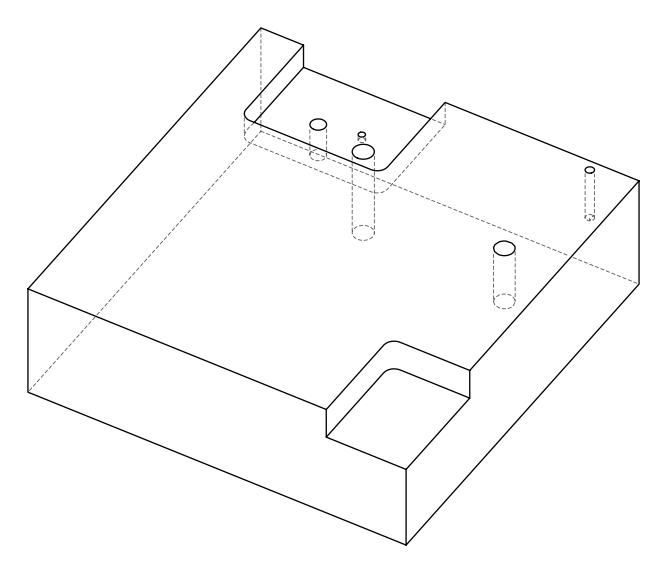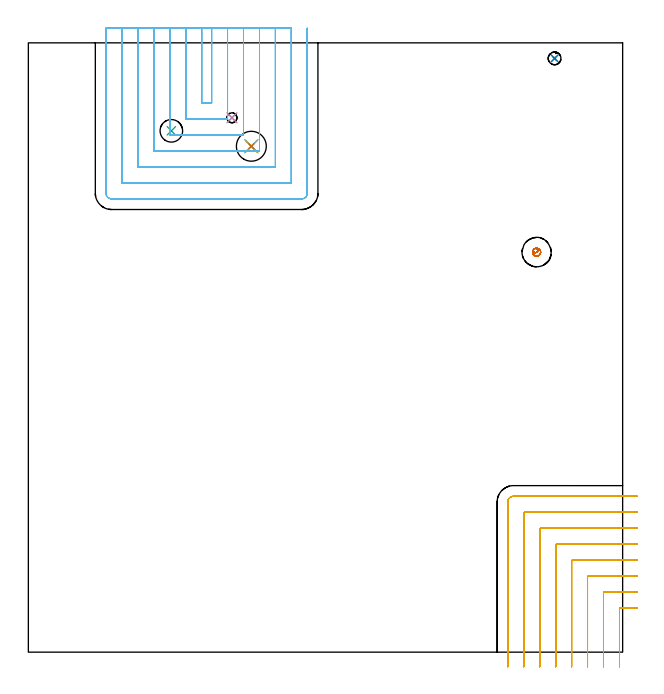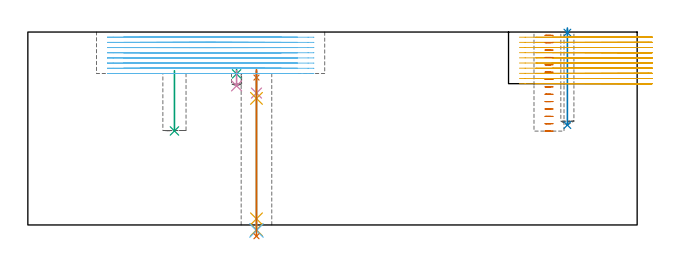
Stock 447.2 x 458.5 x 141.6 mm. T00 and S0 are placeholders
(PLAN: 13 operations, 8 tool changes, 74.3 min)
(1 SPOT_DRILL | STEP1HOLE | NXT0321_9005460120000 | 0.06 min | 3602 mm3)
(2 SPOT_DRILL_1 | STEP1POCKET | NXT0321_9005460120000 | 0.03 min | 1 mm3)
(3 SPOT_DRILL_2 | STEP1POCKET_3 | NXT0321_9005460120000 | 0.03 min | 3305 mm3)
(4 DRILL_BLIND_HOLE_INTO_CENTER | STEP1HOLE | UGT0301_210 | 0.07 min | 761 mm3)
(5 GUN_DRILL_THROUGH_HOLE | STEP1HOLE | UGT0307_006 | 0.55 min | 6225 mm3)
(6 DRILL_TO_ENLARGE_THROUGH_HOLE | STEP1HOLE | NXT0301_104 | 0.48 min | 11140 mm3)
(7 DRILL_TO_ENLARGE_THROUGH_HOLE_1 | STEP1HOLE | UGT0301_054 | 0.49 min | 34487 mm3)
(8 DRILL_BLIND_HOLE_INTO_CENTER_1 | STEP1POCKET | UGT0301_210 | 0.28 min | 4774 mm3)
(9 INDEXABLE_INSERT_DRILL_BLIND_HOLE_FROM_SOLID | STEP1POCKET_1 | NXT0302_005 | 0.18 min | 16395 mm3)
(10 DRILL_BLIND_HOLE_INTO_CENTER_2 | STEP1POCKET_3 | NXT0301_046 | 0.05 min | 385 mm3)
(11 MILL_CORNER_NOTCH_RECTANGULAR | CORNER_NOTCH_RECTANGULAR | NXT0201_012 | Follow Part, ap 4, ae 75% | 24.87 min | 447087 mm3)
(12 MILL_SLOT | SLOT_PARTIAL_RECTANGULAR | NXT0201_012 | Follow Part, ap 4, ae 75% | 45.54 min | 614376 mm3)
(13 MILL_BLIND_HOLE_FROM_SOLID_MATERIAL | STEP1POCKET_2 | NXT0201_012 | Spiral | 1.69 min | 27609 mm3)
(TOOL NXT0321_9005460120000 | NC Spot Drill, 142deg, 12mm, Carbide, Uncoated | D12 PA142 FL30 Z2)
(TOOL UGT0301_210 | Twist Drill 9.6 mm | D9.6 PA118 FL84 Z2)
(TOOL UGT0307_006 | Gun Drill 9 mm | D9 PA130 FL24 Z1)
(TOOL NXT0301_104 | Carbide Drill 14mm [860.1-1400-112A1-MM 2214] | D14 PA140 FL123 Z2)
(TOOL UGT0301_054 | Twist Drill 22.5 mm | D22.5 PA118 FL155 Z2)
(TOOL NXT0302_005 | Index. Insert Drill 17mm [880-D1700L20-05] | D17 PA176 FL85 Z2)
(TOOL NXT0301_046 | Carbide Drill 7.5mm [860.1-0750-038A1-MM 2214] | D7.5 PA140 FL53 Z2)
(TOOL NXT0201_012 | ENDMILL 16mm [2P460-1600-NA 1630] | D16 FL38 Z6)
(OP 1 SPOT_DRILL)
G17 G21 G94 G90
T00 M6
G54
G17 G0 G90 X167.8 Y380.7 S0 M3
G43 Z151.6 H0
G94 G81 G98 Z108.2 F250. R114.2
G80
M5
M2
(OP 2 SPOT_DRILL_1)
G17 G21 G94 G90
T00 M6
G54
G17 G0 G90 X396. Y446.8 S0 M3
G43 Z151.6 H0
G94 G81 G98 Z141.183 F250. R144.6
G80
M5
M2
(OP 3 SPOT_DRILL_2)
G17 G21 G94 G90
T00 M6
G54
G17 G0 G90 X153.2 Y402.1 S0 M3
G43 Z151.6 H0
G94 G81 G98 Z110.877 F250. R114.2
G80
M5
M2
(OP 4 DRILL_BLIND_HOLE_INTO_CENTER)
G17 G21 G94 G90
T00 M6
G54
G17 G0 G90 X167.8 Y380.7 S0 M3
G43 Z151.6 H0
G94 G81 G98 Z96.8 F250. R113.2
G80
M5
M2
(OP 5 GUN_DRILL_THROUGH_HOLE)
G17 G21 G94 G90
T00 M6
G54
G17 G0 G90 X167.8 Y380.7 M8
G43 Z151.6 H0
Z108.434
S716 M3
G94 G1 Z92.905 F125. M26
G4 X.084
Z4.5 F250.
G4 X.084
Z-3.598 F125.
G4 X.084
M5
M9
G0 Z108.434
Z151.6
M2
(OP 6 DRILL_TO_ENLARGE_THROUGH_HOLE)
G17 G21 G94 G90
T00 M6
G54
G17 G0 G90 X167.8 Y380.7 S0 M3
G43 Z151.6 H1
G94 G73 G98 Z-4.048 F250. Q12.805 R113.2
G80
M5
M2
(OP 7 DRILL_TO_ENLARGE_THROUGH_HOLE_1)
G17 G21 G94 G90
T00 M6
G54
G17 G0 G90 X167.8 Y380.7 S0 M3
G43 Z151.6 H0
G94 G73 G98 Z-8.26 F250. Q19.91 R113.2
G80
M5
M2
(OP 8 DRILL_BLIND_HOLE_INTO_CENTER_1)
G17 G21 G94 G90
T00 M6
G54
G17 G0 G90 X396. Y446.8 S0 M3
G43 Z151.6 H0
G94 G81 G98 Z73.3 F250. R143.6
G80
M5
M2
(OP 9 INDEXABLE_INSERT_DRILL_BLIND_HOLE_FROM_SOLID)
G17 G21 G94 G90
T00 M6
G54
G17 G0 G90 X107.6 Y392.3 S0 M3
G43 Z151.6 H1
G94 G81 G98 Z69. F250. R113.2
G80
M5
M2
(OP 10 DRILL_BLIND_HOLE_INTO_CENTER_2)
G17 G21 G94 G90
T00 M6
G54
G17 G0 G90 X153.2 Y402.1 S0 M3
G43 Z151.6 H1
G94 G81 G98 Z102.1 F250. R113.2
G80
M5
M2
(OP 11 MILL_CORNER_NOTCH_RECTANGULAR)
G17 G21 G94 G90
T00 M6
G54
G17 G0 G90 X458.2 Y33.3 S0 M3
G43 Z151.6 H1
Z137.81
G94 G1 X455.2 F250.
X445.593 F500.
G3 X444.8 Y32.507 R0.8
G1 Y-8.
Y-11. F250.
G0 Z151.6
X458.2 Y45.3
Z137.81
G1 X455.2
X433.594 F500.
G3 X432.8 Y44.506 R0.8
G1 Y-8.
Y-11. F250.
G0 Z151.6
X458.2 Y57.3
Z137.81
G1 X455.2
X421.594 F500.
G3 X420.8 Y56.506 R0.8
G1 Y-8.
Y-11. F250.
G0 Z151.6
X458.2 Y69.3
Z137.81
G1 X455.2
X409.594 F500.
G3 X408.8 Y68.506 R0.8
G1 Y-8.
Y-11. F250.
G0 Z151.6
X458.2 Y81.3
Z137.81
G1 X455.2
X397.595 F500.
G3 X396.8 Y80.505 R0.8
G1 Y-8.
Y-11. F250.
G0 Z151.6
X458.2 Y93.3
Z137.81
G1 X455.2
X385.595 F500.
G3 X384.8 Y92.505 R0.8
G1 Y-8.
Y-11. F250.
G0 Z151.6
X458.2 Y105.3
Z137.81
G1 X455.2
X373.595 F500.
G3 X372.8 Y104.505 R0.8
G1 Y-8.
Y-11. F250.
G0 Z151.6
X458.2 Y117.3
Z137.81
G1 X455.2
X365. F500.
G3 X360.8 Y113.1 R4.2
G1 Y-8.
Y-11. F250.
G0 Z151.6
X458.2 Y33.3
Z134.02
G1 X455.2
X445.593 F500.
G3 X444.8 Y32.507 R0.8
G1 Y-8.
Y-11. F250.
G0 Z151.6
X458.2 Y45.3
Z134.02
G1 X455.2
X433.594 F500.
G3 X432.8 Y44.506 R0.8
G1 Y-8.
Y-11. F250.
G0 Z151.6
X458.2 Y57.3
Z134.02
G1 X455.2
X421.594 F500.
G3 X420.8 Y56.506 R0.8
G1 Y-8.
Y-11. F250.
G0 Z151.6
X458.2 Y69.3
Z134.02
G1 X455.2
X409.594 F500.
G3 X408.8 Y68.506 R0.8
G1 Y-8.
Y-11. F250.
G0 Z151.6
X458.2 Y81.3
Z134.02
G1 X455.2
X397.595 F500.
G3 X396.8 Y80.505 R0.8
G1 Y-8.
Y-11. F250.
G0 Z151.6
X458.2 Y93.3
Z134.02
G1 X455.2
X385.595 F500.
G3 X384.8 Y92.505 R0.8
G1 Y-8.
Y-11. F250.
G0 Z151.6
X458.2 Y105.3
Z134.02
G1 X455.2
X373.595 F500.
G3 X372.8 Y104.505 R0.8
G1 Y-8.
Y-11. F250.
G0 Z151.6
X458.2 Y117.3
Z134.02
G1 X455.2
X365. F500.
G3 X360.8 Y113.1 R4.2
G1 Y-8.
Y-11. F250.
G0 Z151.6
X458.2 Y33.3
Z130.23
G1 X455.2
X445.593 F500.
G3 X444.8 Y32.507 R0.8
G1 Y-8.
Y-11. F250.
G0 Z151.6
X458.2 Y45.3
Z130.23
G1 X455.2
X433.594 F500.
G3 X432.8 Y44.506 R0.8
G1 Y-8.
Y-11. F250.
G0 Z151.6
X458.2 Y57.3
Z130.23
G1 X455.2
X421.594 F500.
G3 X420.8 Y56.506 R0.8
G1 Y-8.
Y-11. F250.
G0 Z151.6
X458.2 Y69.3
Z130.23
G1 X455.2
X409.594 F500.
G3 X408.8 Y68.506 R0.8
G1 Y-8.
Y-11. F250.
G0 Z151.6
X458.2 Y81.3
Z130.23
G1 X455.2
X397.595 F500.
G3 X396.8 Y80.505 R0.8
G1 Y-8.
Y-11. F250.
G0 Z151.6
X458.2 Y93.3
Z130.23
G1 X455.2
X385.595 F500.
G3 X384.8 Y92.505 R0.8
G1 Y-8.
Y-11. F250.
G0 Z151.6
X458.2 Y105.3
Z130.23
G1 X455.2
X373.595 F500.
G3 X372.8 Y104.505 R0.8
G1 Y-8.
Y-11. F250.
G0 Z151.6
X458.2 Y117.3
Z130.23
G1 X455.2
X365. F500.
G3 X360.8 Y113.1 R4.2
G1 Y-8.
Y-11. F250.
G0 Z151.6
X458.2 Y33.3
Z126.44
G1 X455.2
X445.593 F500.
G3 X444.8 Y32.507 R0.8
G1 Y-8.
Y-11. F250.
G0 Z151.6
X458.2 Y45.3
Z126.44
G1 X455.2
X433.594 F500.
G3 X432.8 Y44.506 R0.8
G1 Y-8.
Y-11. F250.
G0 Z151.6
X458.2 Y57.3
Z126.44
G1 X455.2
X421.594 F500.
G3 X420.8 Y56.506 R0.8
G1 Y-8.
Y-11. F250.
G0 Z151.6
X458.2 Y69.3
Z126.44
G1 X455.2
X409.594 F500.
G3 X408.8 Y68.506 R0.8
G1 Y-8.
Y-11. F250.
G0 Z151.6
X458.2 Y81.3
Z126.44
G1 X455.2
X397.595 F500.
G3 X396.8 Y80.505 R0.8
G1 Y-8.
Y-11. F250.
G0 Z151.6
X458.2 Y93.3
Z126.44
G1 X455.2
X385.595 F500.
G3 X384.8 Y92.505 R0.8
G1 Y-8.
Y-11. F250.
G0 Z151.6
X458.2 Y105.3
Z126.44
G1 X455.2
X373.595 F500.
G3 X372.8 Y104.505 R0.8
G1 Y-8.
Y-11. F250.
G0 Z151.6
X458.2 Y117.3
Z126.44
G1 X455.2
X365. F500.
G3 X360.8 Y113.1 R4.2
G1 Y-8.
Y-11. F250.
G0 Z151.6
X458.2 Y33.3
Z122.65
G1 X455.2
X445.593 F500.
G3 X444.8 Y32.507 R0.8
G1 Y-8.
Y-11. F250.
G0 Z151.6
X458.2 Y45.3
Z122.65
G1 X455.2
X433.594 F500.
G3 X432.8 Y44.506 R0.8
G1 Y-8.
Y-11. F250.
G0 Z151.6
X458.2 Y57.3
Z122.65
G1 X455.2
X421.594 F500.
G3 X420.8 Y56.506 R0.8
G1 Y-8.
Y-11. F250.
G0 Z151.6
X458.2 Y69.3
Z122.65
G1 X455.2
X409.594 F500.
G3 X408.8 Y68.506 R0.8
G1 Y-8.
Y-11. F250.
G0 Z151.6
X458.2 Y81.3
Z122.65
G1 X455.2
X397.595 F500.
G3 X396.8 Y80.505 R0.8
G1 Y-8.
Y-11. F250.
G0 Z151.6
X458.2 Y93.3
Z122.65
G1 X455.2
X385.595 F500.
G3 X384.8 Y92.505 R0.8
G1 Y-8.
Y-11. F250.
G0 Z151.6
X458.2 Y105.3
Z122.65
G1 X455.2
X373.595 F500.
G3 X372.8 Y104.505 R0.8
G1 Y-8.
Y-11. F250.
G0 Z151.6
X458.2 Y117.3
Z122.65
G1 X455.2
X365. F500.
G3 X360.8 Y113.1 R4.2
G1 Y-8.
Y-11. F250.
G0 Z151.6
X458.2 Y33.3
Z118.86
G1 X455.2
X445.593 F500.
G3 X444.8 Y32.507 R0.8
G1 Y-8.
Y-11. F250.
G0 Z151.6
X458.2 Y45.3
Z118.86
G1 X455.2
X433.594 F500.
G3 X432.8 Y44.506 R0.8
G1 Y-8.
Y-11. F250.
G0 Z151.6
X458.2 Y57.3
Z118.86
G1 X455.2
X421.594 F500.
G3 X420.8 Y56.506 R0.8
G1 Y-8.
Y-11. F250.
G0 Z151.6
X458.2 Y69.3
Z118.86
G1 X455.2
X409.594 F500.
G3 X408.8 Y68.506 R0.8
G1 Y-8.
Y-11. F250.
G0 Z151.6
X458.2 Y81.3
Z118.86
G1 X455.2
X397.595 F500.
G3 X396.8 Y80.505 R0.8
G1 Y-8.
Y-11. F250.
G0 Z151.6
X458.2 Y93.3
Z118.86
G1 X455.2
X385.595 F500.
G3 X384.8 Y92.505 R0.8
G1 Y-8.
Y-11. F250.
G0 Z151.6
X458.2 Y105.3
Z118.86
G1 X455.2
X373.595 F500.
G3 X372.8 Y104.505 R0.8
G1 Y-8.
Y-11. F250.
G0 Z151.6
X458.2 Y117.3
Z118.86
G1 X455.2
X365. F500.
G3 X360.8 Y113.1 R4.2
G1 Y-8.
Y-11. F250.
G0 Z151.6
X458.2 Y33.3
Z115.07
G1 X455.2
X445.593 F500.
G3 X444.8 Y32.507 R0.8
G1 Y-8.
Y-11. F250.
G0 Z151.6
X458.2 Y45.3
Z115.07
G1 X455.2
X433.594 F500.
G3 X432.8 Y44.506 R0.8
G1 Y-8.
Y-11. F250.
G0 Z151.6
X458.2 Y57.3
Z115.07
G1 X455.2
X421.594 F500.
G3 X420.8 Y56.506 R0.8
G1 Y-8.
Y-11. F250.
G0 Z151.6
X458.2 Y69.3
Z115.07
G1 X455.2
X409.594 F500.
G3 X408.8 Y68.506 R0.8
G1 Y-8.
Y-11. F250.
G0 Z151.6
X458.2 Y81.3
Z115.07
G1 X455.2
X397.595 F500.
G3 X396.8 Y80.505 R0.8
G1 Y-8.
Y-11. F250.
G0 Z151.6
X458.2 Y93.3
Z115.07
G1 X455.2
X385.595 F500.
G3 X384.8 Y92.505 R0.8
G1 Y-8.
Y-11. F250.
G0 Z151.6
X458.2 Y105.3
Z115.07
G1 X455.2
X373.595 F500.
G3 X372.8 Y104.505 R0.8
G1 Y-8.
Y-11. F250.
G0 Z151.6
X458.2 Y117.3
Z115.07
G1 X455.2
X365. F500.
G3 X360.8 Y113.1 R4.2
G1 Y-8.
Y-11. F250.
G0 Z151.6
X458.2 Y33.3
Z111.28
G1 X455.2
X445.593 F500.
G3 X444.8 Y32.507 R0.8
G1 Y-8.
Y-11. F250.
G0 Z151.6
X458.2 Y45.3
Z111.28
G1 X455.2
X433.594 F500.
G3 X432.8 Y44.506 R0.8
G1 Y-8.
Y-11. F250.
G0 Z151.6
X458.2 Y57.3
Z111.28
G1 X455.2
X421.594 F500.
G3 X420.8 Y56.506 R0.8
G1 Y-8.
Y-11. F250.
G0 Z151.6
X458.2 Y69.3
Z111.28
G1 X455.2
X409.594 F500.
G3 X408.8 Y68.506 R0.8
G1 Y-8.
Y-11. F250.
G0 Z151.6
X458.2 Y81.3
Z111.28
G1 X455.2
X397.595 F500.
G3 X396.8 Y80.505 R0.8
G1 Y-8.
Y-11. F250.
G0 Z151.6
X458.2 Y93.3
Z111.28
G1 X455.2
X385.595 F500.
G3 X384.8 Y92.505 R0.8
G1 Y-8.
Y-11. F250.
G0 Z151.6
X458.2 Y105.3
Z111.28
G1 X455.2
X373.595 F500.
G3 X372.8 Y104.505 R0.8
G1 Y-8.
Y-11. F250.
G0 Z151.6
X458.2 Y117.3
Z111.28
G1 X455.2
X365. F500.
G3 X360.8 Y113.1 R4.2
G1 Y-8.
Y-11. F250.
G0 Z151.6
X458.2 Y33.3
Z107.49
G1 X455.2
X445.593 F500.
G3 X444.8 Y32.507 R0.8
G1 Y-8.
Y-11. F250.
G0 Z151.6
X458.2 Y45.3
Z107.49
G1 X455.2
X433.594 F500.
G3 X432.8 Y44.506 R0.8
G1 Y-8.
Y-11. F250.
G0 Z151.6
X458.2 Y57.3
Z107.49
G1 X455.2
X421.594 F500.
G3 X420.8 Y56.506 R0.8
G1 Y-8.
Y-11. F250.
G0 Z151.6
X458.2 Y69.3
Z107.49
G1 X455.2
X409.594 F500.
G3 X408.8 Y68.506 R0.8
G1 Y-8.
Y-11. F250.
G0 Z151.6
X458.2 Y81.3
Z107.49
G1 X455.2
X397.595 F500.
G3 X396.8 Y80.505 R0.8
G1 Y-8.
Y-11. F250.
G0 Z151.6
X458.2 Y93.3
Z107.49
G1 X455.2
X385.595 F500.
G3 X384.8 Y92.505 R0.8
G1 Y-8.
Y-11. F250.
G0 Z151.6
X458.2 Y105.3
Z107.49
G1 X455.2
X373.595 F500.
G3 X372.8 Y104.505 R0.8
G1 Y-8.
Y-11. F250.
G0 Z151.6
X458.2 Y117.3
Z107.49
G1 X455.2
X365. F500.
G3 X360.8 Y113.1 R4.2
G1 Y-8.
Y-11. F250.
G0 Z151.6
X458.2 Y33.3
Z103.7
G1 X455.2
X445.593 F500.
G3 X444.8 Y32.507 R0.8
G1 Y-8.
Y-11. F250.
G0 Z151.6
X458.2 Y45.3
Z103.7
G1 X455.2
X433.594 F500.
G3 X432.8 Y44.506 R0.8
G1 Y-8.
Y-11. F250.
G0 Z151.6
X458.2 Y57.3
Z103.7
G1 X455.2
X421.594 F500.
G3 X420.8 Y56.506 R0.8
G1 Y-8.
Y-11. F250.
G0 Z151.6
X458.2 Y69.3
Z103.7
G1 X455.2
X409.594 F500.
G3 X408.8 Y68.506 R0.8
G1 Y-8.
Y-11. F250.
G0 Z151.6
X458.2 Y81.3
Z103.7
G1 X455.2
X397.595 F500.
G3 X396.8 Y80.505 R0.8
G1 Y-8.
Y-11. F250.
G0 Z151.6
X458.2 Y93.3
Z103.7
G1 X455.2
X385.595 F500.
G3 X384.8 Y92.505 R0.8
G1 Y-8.
Y-11. F250.
G0 Z151.6
X458.2 Y105.3
Z103.7
G1 X455.2
X373.595 F500.
G3 X372.8 Y104.505 R0.8
G1 Y-8.
Y-11. F250.
G0 Z151.6
X458.2 Y117.3
Z103.7
G1 X455.2
X365. F500.
G3 X360.8 Y113.1 R4.2
G1 Y-8.
Y-11. F250.
G0 Z151.6
M5
M2
(OP 12 MILL_SLOT)
G17 G21 G94 G90
T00 M6
G54
G17 G0 G90 X130.4 Y469.5 S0 M3
G43 Z151.6 H1
Z137.8
G94 G1 Y466.5 F250.
Y413.1 F500.
X137.9
Y466.5
Y469.5 F250.
X118.4
Y466.5
Y401.1 F500.
X149.9
Y466.5
Y469.5 F250.
X106.4
Y466.5
Y389.1 F500.
X161.9
Y466.5
Y469.5 F250.
X94.4
Y466.5
Y377.1 F500.
X173.9
Y466.5
Y469.5 F250.
X82.4
Y466.5
Y365.1 F500.
X185.9
Y466.5
Y469.5 F250.
X70.4
Y466.5
Y353.1 F500.
X197.9
Y466.5
Y469.5 F250.
X58.4
Y466.5
Y345.3 F500.
G3 X62.6 Y341.1 R4.2
G1 X205.7
G3 X209.9 Y345.3 R4.2
G1 Y466.5
Y469.5 F250.
G0 X130.4 Z134.
G1 Y466.5
Y413.1 F500.
X137.9
Y466.5
Y469.5 F250.
X118.4
Y466.5
Y401.1 F500.
X149.9
Y466.5
Y469.5 F250.
X106.4
Y466.5
Y389.1 F500.
X161.9
Y466.5
Y469.5 F250.
X94.4
Y466.5
Y377.1 F500.
X173.9
Y466.5
Y469.5 F250.
X82.4
Y466.5
Y365.1 F500.
X185.9
Y466.5
Y469.5 F250.
X70.4
Y466.5
Y353.1 F500.
X197.9
Y466.5
Y469.5 F250.
X58.4
Y466.5
Y345.3 F500.
G3 X62.6 Y341.1 R4.2
G1 X205.7
G3 X209.9 Y345.3 R4.2
G1 Y466.5
Y469.5 F250.
G0 X130.4 Z130.2
G1 Y466.5
Y413.1 F500.
X137.9
Y466.5
Y469.5 F250.
X118.4
Y466.5
Y401.1 F500.
X149.9
Y466.5
Y469.5 F250.
X106.4
Y466.5
Y389.1 F500.
X161.9
Y466.5
Y469.5 F250.
X94.4
Y466.5
Y377.1 F500.
X173.9
Y466.5
Y469.5 F250.
X82.4
Y466.5
Y365.1 F500.
X185.9
Y466.5
Y469.5 F250.
X70.4
Y466.5
Y353.1 F500.
X197.9
Y466.5
Y469.5 F250.
X58.4
Y466.5
Y345.3 F500.
G3 X62.6 Y341.1 R4.2
G1 X205.7
G3 X209.9 Y345.3 R4.2
G1 Y466.5
Y469.5 F250.
G0 X130.4 Z126.4
G1 Y466.5
Y413.1 F500.
X137.9
Y466.5
Y469.5 F250.
X118.4
Y466.5
Y401.1 F500.
X149.9
Y466.5
Y469.5 F250.
X106.4
Y466.5
Y389.1 F500.
X161.9
Y466.5
Y469.5 F250.
X94.4
Y466.5
Y377.1 F500.
X173.9
Y466.5
Y469.5 F250.
X82.4
Y466.5
Y365.1 F500.
X185.9
Y466.5
Y469.5 F250.
X70.4
Y466.5
Y353.1 F500.
X197.9
Y466.5
Y469.5 F250.
X58.4
Y466.5
Y345.3 F500.
G3 X62.6 Y341.1 R4.2
G1 X205.7
G3 X209.9 Y345.3 R4.2
G1 Y466.5
Y469.5 F250.
G0 X130.4 Z122.6
G1 Y466.5
Y413.1 F500.
X137.9
Y466.5
Y469.5 F250.
X118.4
Y466.5
Y401.1 F500.
X149.9
Y466.5
Y469.5 F250.
X106.4
Y466.5
Y389.1 F500.
X161.9
Y466.5
Y469.5 F250.
X94.4
Y466.5
Y377.1 F500.
X173.9
Y466.5
Y469.5 F250.
X82.4
Y466.5
Y365.1 F500.
X185.9
Y466.5
Y469.5 F250.
X70.4
Y466.5
Y353.1 F500.
X197.9
Y466.5
Y469.5 F250.
X58.4
Y466.5
Y345.3 F500.
G3 X62.6 Y341.1 R4.2
G1 X205.7
G3 X209.9 Y345.3 R4.2
G1 Y466.5
Y469.5 F250.
G0 X130.4 Z118.8
G1 Y466.5
Y413.1 F500.
X137.9
Y466.5
Y469.5 F250.
X118.4
Y466.5
Y401.1 F500.
X149.9
Y466.5
Y469.5 F250.
X106.4
Y466.5
Y389.1 F500.
X161.9
Y466.5
Y469.5 F250.
X94.4
Y466.5
Y377.1 F500.
X173.9
Y466.5
Y469.5 F250.
X82.4
Y466.5
Y365.1 F500.
X185.9
Y466.5
Y469.5 F250.
X70.4
Y466.5
Y353.1 F500.
X197.9
Y466.5
Y469.5 F250.
X58.4
Y466.5
Y345.3 F500.
G3 X62.6 Y341.1 R4.2
G1 X205.7
G3 X209.9 Y345.3 R4.2
G1 Y466.5
Y469.5 F250.
G0 X130.4 Z115.
G1 Y466.5
Y413.1 F500.
X137.9
Y466.5
Y469.5 F250.
X118.4
Y466.5
Y401.1 F500.
X149.9
Y466.5
Y469.5 F250.
X106.4
Y466.5
Y389.1 F500.
X161.9
Y466.5
Y469.5 F250.
X94.4
Y466.5
Y377.1 F500.
X173.9
Y466.5
Y469.5 F250.
X82.4
Y466.5
Y365.1 F500.
X185.9
Y466.5
Y469.5 F250.
X70.4
Y466.5
Y353.1 F500.
X197.9
Y466.5
Y469.5 F250.
X58.4
Y466.5
Y345.3 F500.
G3 X62.6 Y341.1 R4.2
G1 X205.7
G3 X209.9 Y345.3 R4.2
G1 Y466.5
Y469.5 F250.
G0 X130.4 Z111.2
G1 Y466.5
Y413.1 F500.
X137.9
Y466.5
Y469.5 F250.
X118.4
Y466.5
Y401.1 F500.
X149.9
Y466.5
Y469.5 F250.
X106.4
Y466.5
Y389.1 F500.
X161.9
Y466.5
Y469.5 F250.
X94.4
Y466.5
Y377.1 F500.
X173.9
Y466.5
Y469.5 F250.
X82.4
Y466.5
Y365.1 F500.
X185.9
Y466.5
Y469.5 F250.
X70.4
Y466.5
Y353.1 F500.
X197.9
Y466.5
Y469.5 F250.
X58.4
Y466.5
Y345.3 F500.
G3 X62.6 Y341.1 R4.2
G1 X205.7
G3 X209.9 Y345.3 R4.2
G1 Y466.5
Y469.5 F250.
G0 Z151.6
M5
M2
(OP 13 MILL_BLIND_HOLE_FROM_SOLID_MATERIAL)
G17 G21 G94 G90
T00 M6
G54
G17 G0 G90 X382.5 Y301. S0 M3
G43 Z151.6 H1
Z139.193
G94 G3 X383.379 Y303.121 R1.243 F250.
X380.379 Y303.121 R2.121
X380.379 Y298.879 R3.
X380.379 Y303.121 R-3.
X380.379 Y301. R1.5
X382.5 Y301. R1.5
G0 Z133.786
G3 X383.379 Y303.121 R1.243
X380.379 Y303.121 R2.121
X380.379 Y298.879 R3.
X380.379 Y303.121 R-3.
X380.379 Y301. R1.5
X382.5 Y301. R1.5
G0 Z128.379
G3 X383.379 Y303.121 R1.243
X380.379 Y303.121 R2.121
X380.379 Y298.879 R3.
X380.379 Y303.121 R-3.
X380.379 Y301. R1.5
X382.5 Y301. R1.5
G0 Z122.971
G3 X383.379 Y303.121 R1.243
X380.379 Y303.121 R2.121
X380.379 Y298.879 R3.
X380.379 Y303.121 R-3.
X380.379 Y301. R1.5
X382.5 Y301. R1.5
G0 Z117.564
G3 X383.379 Y303.121 R1.243
X380.379 Y303.121 R2.121
X380.379 Y298.879 R3.
X380.379 Y303.121 R-3.
X380.379 Y301. R1.5
X382.5 Y301. R1.5
G0 Z112.157
G3 X383.379 Y303.121 R1.243
X380.379 Y303.121 R2.121
X380.379 Y298.879 R3.
X380.379 Y303.121 R-3.
X380.379 Y301. R1.5
X382.5 Y301. R1.5
G0 Z106.75
G3 X383.379 Y303.121 R1.243
X380.379 Y303.121 R2.121
X380.379 Y298.879 R3.
X380.379 Y303.121 R-3.
X380.379 Y301. R1.5
X382.5 Y301. R1.5
G0 Z101.343
G3 X383.379 Y303.121 R1.243
X380.379 Y303.121 R2.121
X380.379 Y298.879 R3.
X380.379 Y303.121 R-3.
X380.379 Y301. R1.5
X382.5 Y301. R1.5
G0 Z95.936
G3 X383.379 Y303.121 R1.243
X380.379 Y303.121 R2.121
X380.379 Y298.879 R3.
X380.379 Y303.121 R-3.
X380.379 Y301. R1.5
X382.5 Y301. R1.5
G0 Z90.529
G3 X383.379 Y303.121 R1.243
X380.379 Y303.121 R2.121
X380.379 Y298.879 R3.
X380.379 Y303.121 R-3.
X380.379 Y301. R1.5
X382.5 Y301. R1.5
G0 Z85.121
G3 X383.379 Y303.121 R1.243
X380.379 Y303.121 R2.121
X380.379 Y298.879 R3.
X380.379 Y303.121 R-3.
X380.379 Y301. R1.5
X382.5 Y301. R1.5
G0 Z79.714
G3 X383.379 Y303.121 R1.243
X380.379 Y303.121 R2.121
X380.379 Y298.879 R3.
X380.379 Y303.121 R-3.
X380.379 Y301. R1.5
X382.5 Y301. R1.5
G0 Z74.307
G3 X383.379 Y303.121 R1.243
X380.379 Y303.121 R2.121
X380.379 Y298.879 R3.
X380.379 Y303.121 R-3.
X380.379 Y301. R1.5
X382.5 Y301. R1.5
G0 Z68.9
G3 X383.379 Y303.121 R1.243
X380.379 Y303.121 R2.121
X380.379 Y298.879 R3.
X380.379 Y303.121 R-3.
X380.379 Y301. R1.5
X382.5 Y301. R1.5
G0 Z151.6
M5
M2
